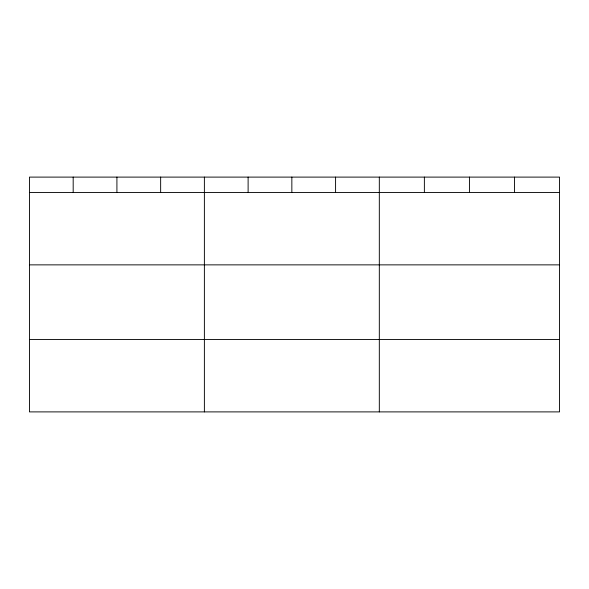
<?xml version="1.0" encoding="UTF-8"?>
<svg xmlns="http://www.w3.org/2000/svg" width="589" height="589" viewBox="0 0 589 589"><rect width="100%" height="100%" fill="white"/><g stroke="black" fill="none" stroke-linecap="round" stroke-linejoin="round"><path stroke-width="0.88" d="M559.55 264.866L559.55 177.105L29.45 177.105L29.45 411.895L559.55 411.895L559.55 264.866L29.45 264.866M29.45 192.448L559.55 192.448M29.45 339.478L559.55 339.478M514.491 177.105L514.491 192.448M469.433 177.105L469.433 192.448M424.374 177.105L424.374 192.448M379.316 177.105L379.316 411.895M335.583 177.105L335.583 192.448M291.849 177.105L291.849 192.448M248.116 177.105L248.116 192.448M204.383 177.105L204.383 411.895M160.65 177.105L160.65 192.448M116.916 177.105L116.916 192.448M73.183 177.105L73.183 192.448"/></g></svg>
